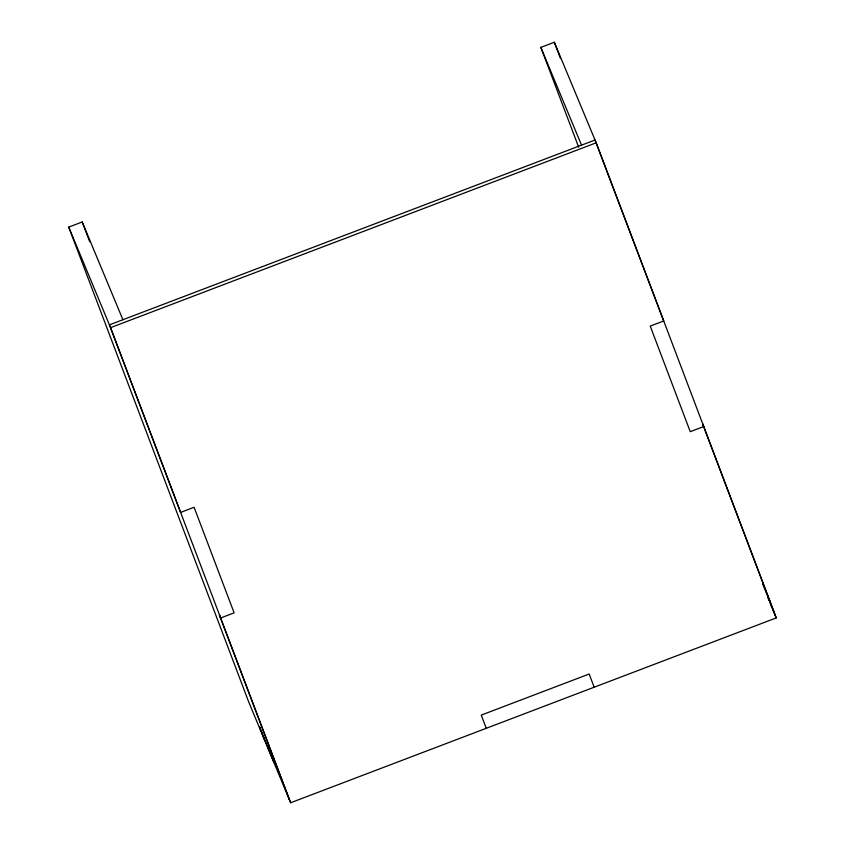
<?xml version="1.0" encoding="UTF-8"?>
<svg xmlns="http://www.w3.org/2000/svg" width="845" height="845" viewBox="0 0 845 845"><rect width="100%" height="100%" fill="white"/><g stroke="black" fill="none" stroke-linecap="round" stroke-linejoin="round"><path stroke-width="1.27" d="M578.656 147.157L540.842 47.383L554.331 42.25L596.19 142.805L776.27 617.896L290.669 802.75L248.81 702.195L68.73 227.104L82.218 221.971L122.916 319.727M68.73 227.104L110.589 327.659L596.19 142.805M540.842 47.383L581.54 145.15M762.517 583.663L770.112 601.904M767.513 596.855L769.034 600.51M770.048 602.939L776.27 617.896M775.108 615.107L702.575 423.746L703.737 426.545L690.249 431.679L650.227 326.096L663.716 320.963L595.028 140.016L109.417 324.86L180.619 512.419L194.107 507.285L234.128 612.857L220.64 617.991L219.468 615.202L289.508 799.962M554.331 42.25L560.404 58.263M594.172 687.217L589.166 674.025L481.259 715.102L486.255 728.295M82.218 221.971L89.697 241.712M110.589 327.659L290.669 802.75M273.812 762.253L259.5 726.711L264.506 739.903"/></g></svg>
